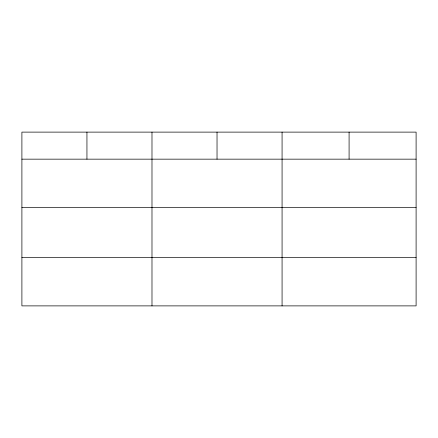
<?xml version="1.0" encoding="UTF-8"?>
<svg xmlns="http://www.w3.org/2000/svg" width="438" height="438" viewBox="0 0 438 438"><rect width="100%" height="100%" fill="white"/><g stroke="black" fill="none" stroke-linecap="round" stroke-linejoin="round"><path stroke-width="0.66" d="M416.1 207.579L416.1 132.117L21.9 132.117L21.9 305.883L416.1 305.883L416.1 207.579L21.9 207.579M21.9 159.158L416.1 159.158M21.9 257.462L416.1 257.462M349.086 132.117L349.086 159.158M282.072 132.117L282.072 305.883M217.029 132.117L217.029 159.158M151.986 132.117L151.986 305.883M86.943 132.117L86.943 159.158"/></g></svg>
